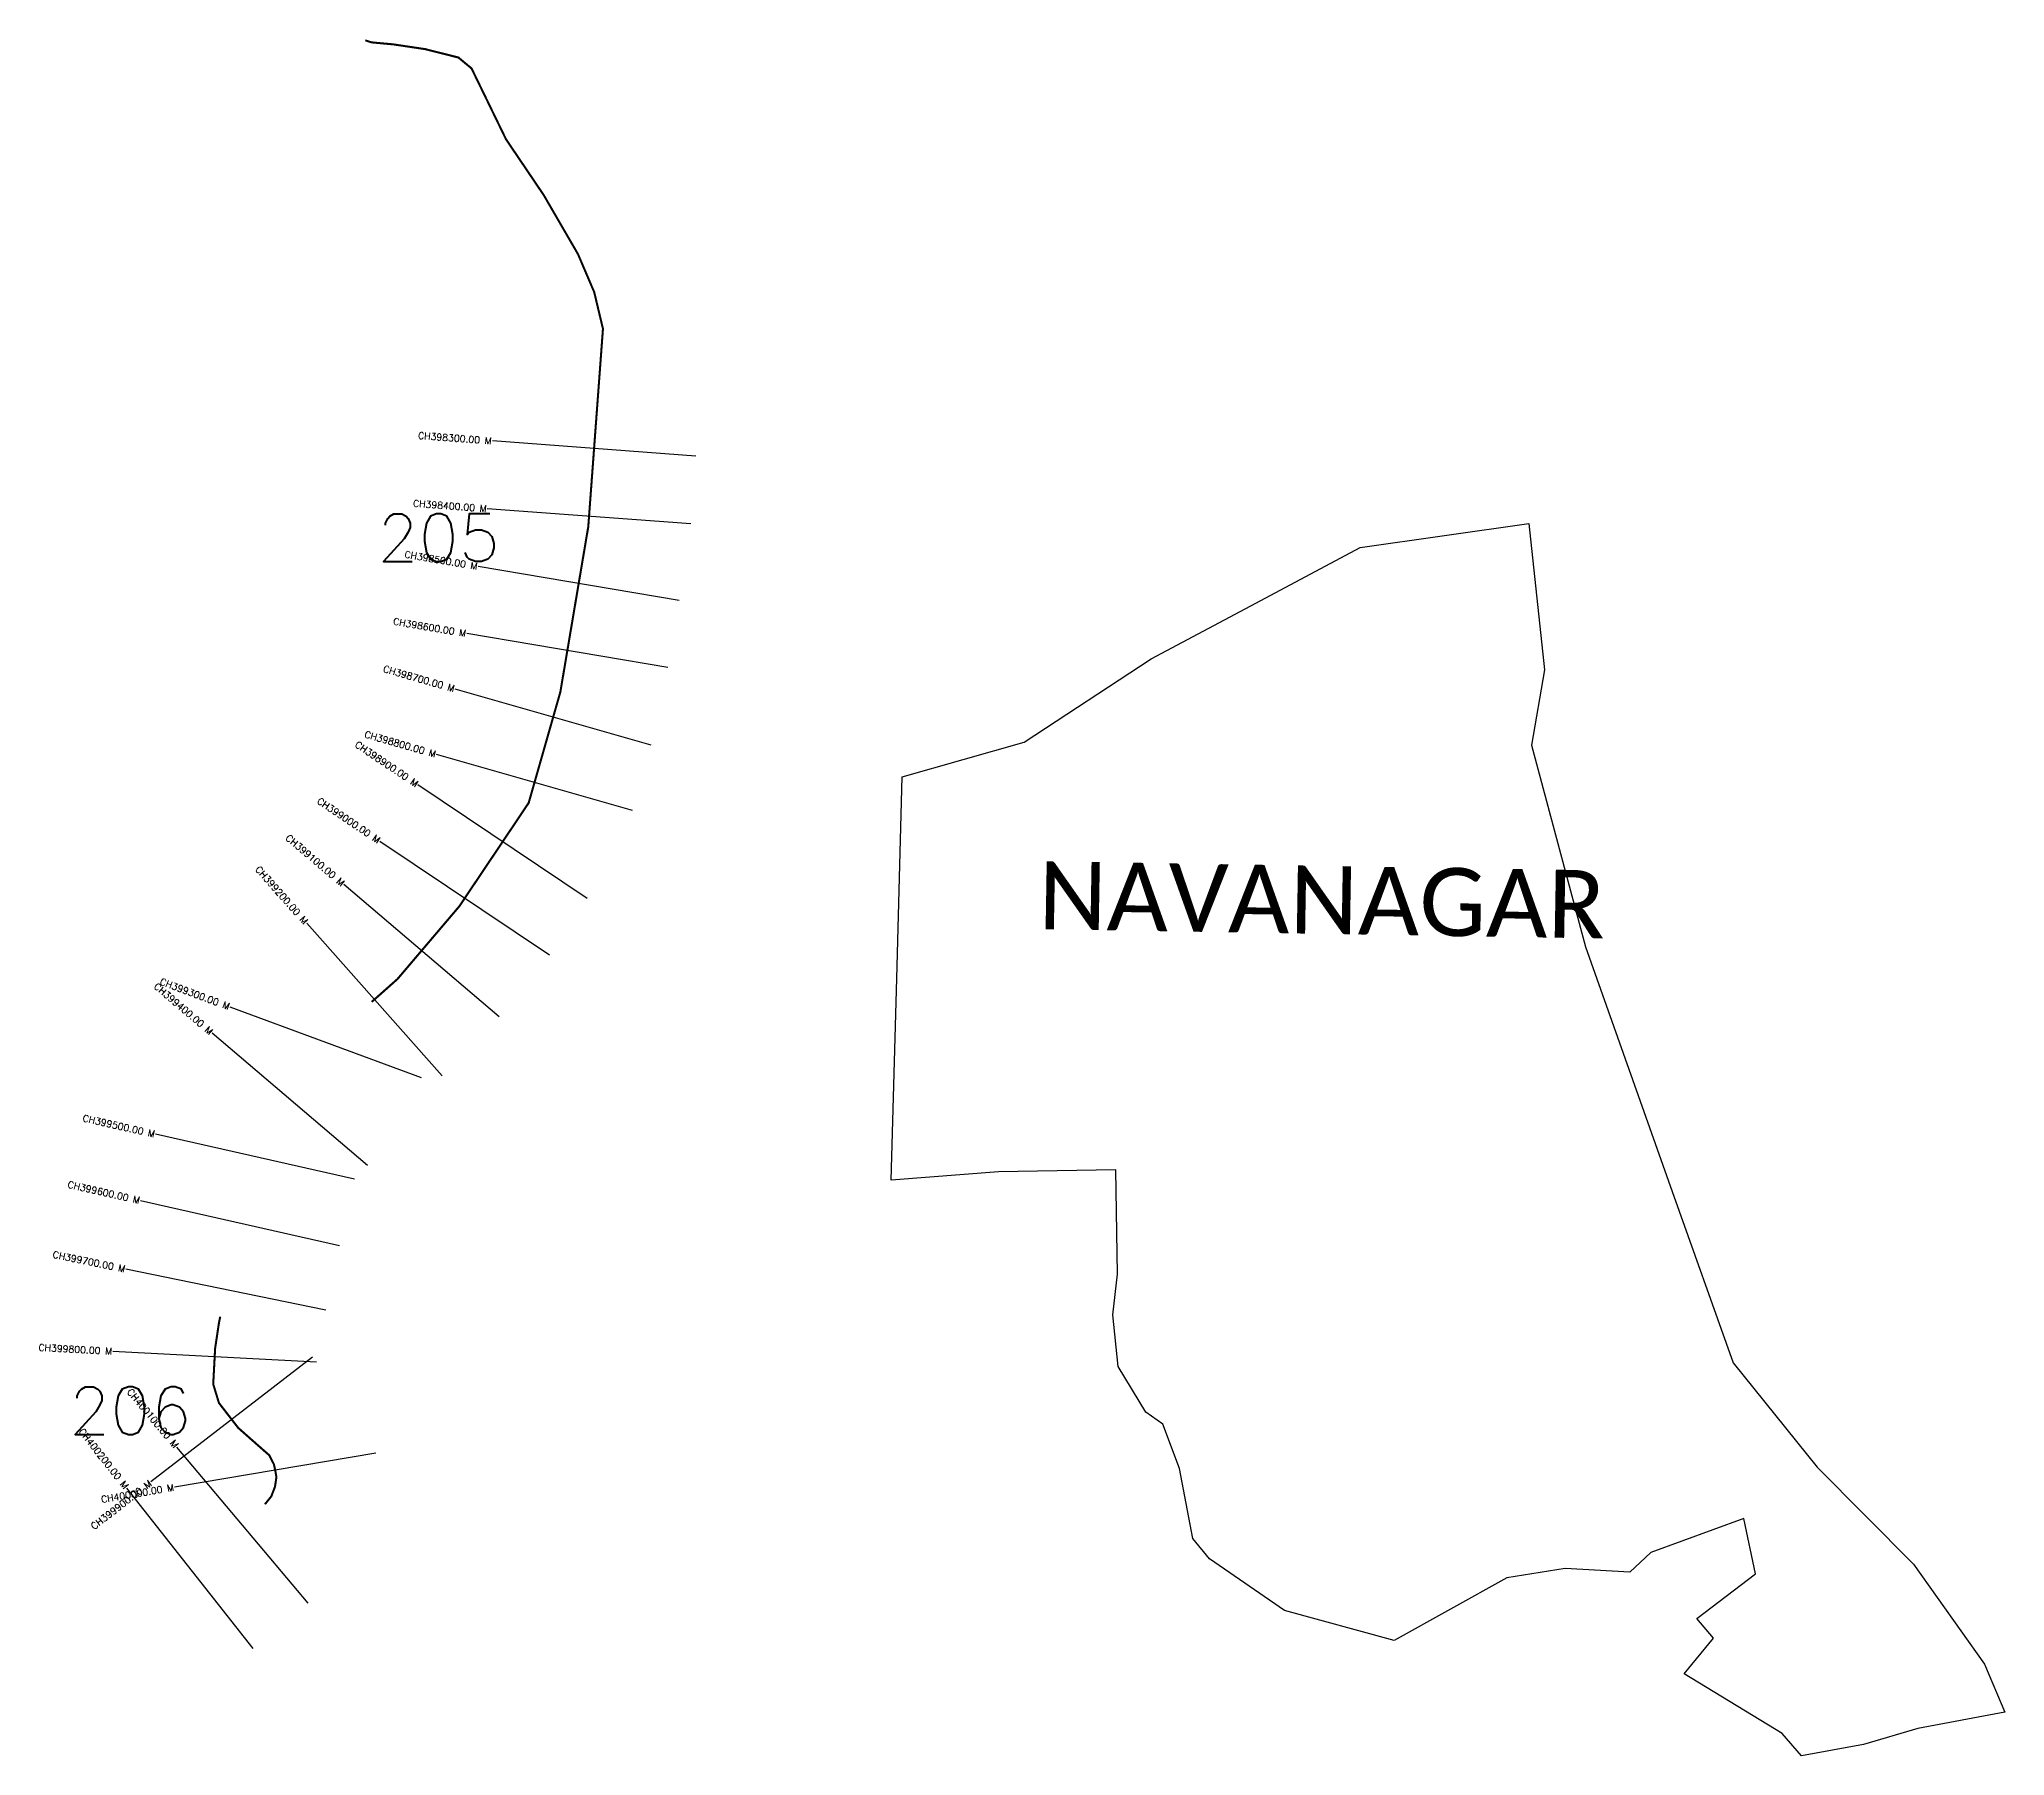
# Model space of a CAD drawing. Header units: metres. Extents: x 304664 to 307553, y 1943168 to 1945691.
import ezdxf
from ezdxf.enums import TextEntityAlignment as Align

# ---------------------------------------------------------------- set-up
doc = ezdxf.new("R2010")
doc.units = ezdxf.units.M
for name, color, linetype in [('CS', 134, 'Continuous'), ('CSMark', 6, 'Continuous'), ('NATURALLY PROTECTED', 3, 'Continuous'), ('VILLAGE NAME', 250, 'Continuous')]:
    doc.layers.add(name, color=color, linetype=linetype)
doc.styles.get("Standard").update_dxf_attribs({"font": 'simplex.shx'})

msp = doc.modelspace()

# ---------------------------------------------------------------- linework, layer by layer
at = {"color": 6, "flags": 128}
msp.add_lwpolyline([(305932.1, 1944606.6), (306111.6, 1944657.7), (306298.4, 1944780.2), (306452, 1944862.1), (306605.6, 1944943.9), (306853.6, 1944979), (306876.5, 1944763.8), (306857.5, 1944653.2), (306937, 1944356.8), (307064.5, 1943997.2), (307153.8, 1943745.4), (307277.6, 1943592.1), (307419.3, 1943449.4), (307523.7, 1943302.5), (307553.2, 1943232), (307425.3, 1943207.9), (307345.5, 1943184.2), (307254.3, 1943167.9), (307225.9, 1943200.4), (307082, 1943288.1), (307125.1, 1943340.5), (307100.8, 1943369.4), (307186.8, 1943435.1), (307169.6, 1943516.4), (307032.7, 1943466.5), (307002.3, 1943437.7), (306906.8, 1943443.1), (306821.4, 1943429.4), (306655.5, 1943337.2), (306494.2, 1943381.4), (306384, 1943457.3), (306359.8, 1943487.2), (306339.8, 1943590.1), (306315.5, 1943655.3), (306290.7, 1943672.8), (306249.6, 1943740.1), (306241.8, 1943815.9), (306248.9, 1943875.5), (306246.2, 1944029.2), (306073.9, 1944026.3), (305916.2, 1944014), (305924.2, 1944310.3), (305932.1, 1944606.6)], dxfattribs=at)
at = {"layer": 'CS'}
for p, q in [((305628.9, 1945078.2), (305329.7, 1945100.5)), ((305621.4, 1944978.5), (305322.3, 1945000.7)), ((305604.5, 1944865.8), (305308.7, 1944915.9)), ((305587.8, 1944767.2), (305292, 1944817.3)), ((305563.4, 1944653.4), (305274.9, 1944735.8)), ((305535.9, 1944557.2), (305247.4, 1944639.7)), ((305469.3, 1944427.7), (305220.2, 1944594.9)), ((305413.6, 1944344.7), (305164.5, 1944511.8)), ((305339.8, 1944253.9), (305111.3, 1944448.3)), ((305255.7, 1944167.1), (305056.7, 1944391.6)), ((305225.4, 1944164.1), (304944.1, 1944268.3)), ((305146, 1944035.4), (304917.6, 1944229.9)), ((305127.1, 1944015.1), (304834.5, 1944081.3)), ((305105, 1943917.5), (304812.4, 1943983.7)), ((305084.7, 1943822.7), (304790.8, 1943883)), ((305071.2, 1943746.4), (304771.7, 1943762.2)), ((305065.3, 1943753.6), (304827.8, 1943570.4)), ((305158.3, 1943612.8), (304862.5, 1943562.7)), ((305059, 1943392), (304865.9, 1943621.6)), ((304978, 1943325.5), (304792.4, 1943561.2))]:
    msp.add_line(p, q, dxfattribs=at)
at = {"layer": 'NATURALLY PROTECTED', "const_width": 3, "flags": 128}
for points in [[(305142.8, 1945689.3), (305151.9, 1945686.3), (305184.3, 1945683.3), (305231.1, 1945676.3), (305279.8, 1945664), (305299.1, 1945648), (305349.8, 1945543.8), (305405.3, 1945461.7), (305455.6, 1945375), (305479.4, 1945319.3), (305492.3, 1945265.3), (305470.7, 1944974.2), (305429.6, 1944731.1), (305383.1, 1944568.4), (305281.1, 1944416.4), (305190.1, 1944309.4), (305152.3, 1944275.9)], [(304929.6, 1943813.2), (304927.7, 1943804), (304922.1, 1943766.7), (304919.3, 1943714), (304927.7, 1943686.4), (304956, 1943649.8), (304986.7, 1943622.7), (305001.7, 1943609.5), (305008.4, 1943596.4), (305010.3, 1943588.4), (305012.2, 1943577.2), (305010.1, 1943563.2), (305004.7, 1943549.1), (304995.3, 1943537.5)]]:
    msp.add_lwpolyline(points, dxfattribs=at)

# ---------------------------------------------------------------- texts
at = {"char_height": 70, "attachment_point": 1}
for s, insert in [('205', (305160.8, 1944993.1)), ('206', (304707.5, 1943710.2))]:
    msp.add_mtext_dynamic_manual_height_columns(s, width=95.172, gutter_width=1, heights=[0], dxfattribs=dict(at, insert=insert))
at = {"layer": 'CSMark'}
for s, rotation, p in [('CH398300.00 M', 355.7493, (305328.7, 1945100.5)), ('CH398400.00 M', 355.7493, (305321.3, 1945000.8)), ('CH398500.00 M', 350.3954, (305307.7, 1944916)), ('CH398600.00 M', 350.3954, (305291, 1944817.4)), ('CH398700.00 M', 344.0454, (305273.9, 1944736.1)), ('CH398800.00 M', 344.0454, (305246.5, 1944639.9)), ('CH398900.00 M', 326.1386, (305219.4, 1944595.4)), ('CH399000.00 M', 326.1386, (305163.6, 1944512.4)), ('CH399100.00 M', 319.629, (305110.5, 1944448.9)), ('CH399200.00 M', 311.5675, (305056, 1944392.3)), ('CH399400.00 M', 319.5852, (304916.9, 1944230.6)), ('CH399300.00 M', 339.6631, (304943.2, 1944268.7)), ('CH399500.00 M', 347.2518, (304833.5, 1944081.5)), ('CH399600.00 M', 347.2518, (304811.4, 1943984)), ('CH399700.00 M', 348.4068, (304789.8, 1943883.2)), ('CH399800.00 M', 356.9757, (304770.7, 1943762.3)), ('CH400100.00 M', 310.0464, (304865.3, 1943622.4)), ('CH400200.00 M', 308.2036, (304791.8, 1943562)), ('CH399900.00 M', 37.6388, (304827, 1943569.8)), ('CH400000.00 M', 9.6262, (304861.5, 1943562.5))]:
    msp.add_text(s, height=10, rotation=rotation, dxfattribs=at).set_placement(p, align=Align.MIDDLE_RIGHT)
at = {"layer": 'VILLAGE NAME', "insert": (306133.5, 1944482.8), "char_height": 100, "attachment_point": 1, "rotation": 359.0535}
msp.add_mtext_dynamic_manual_height_columns('{\\fCalibri|b0|i0|c0|p34;NAVANAGAR}', width=298.894, gutter_width=1398, heights=[0], dxfattribs=at)

doc.saveas('drawing.dxf')
